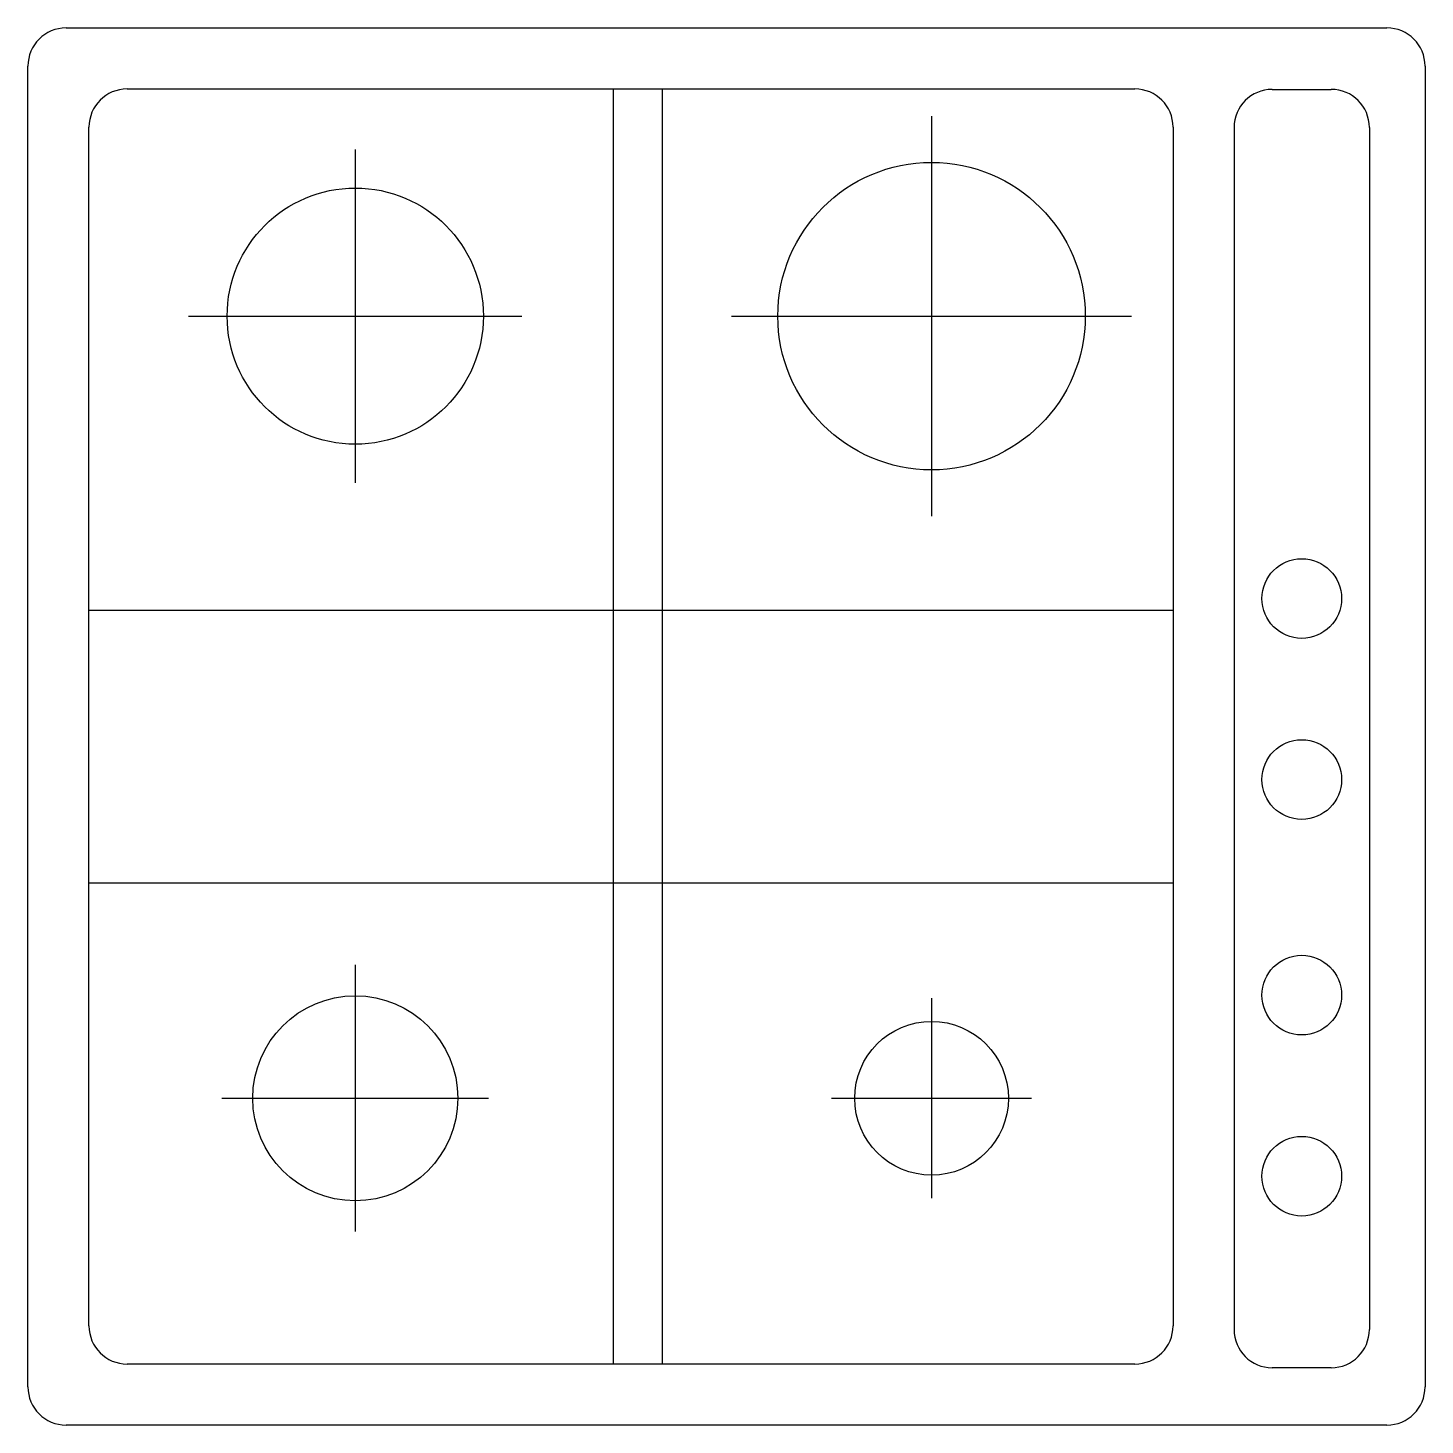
# Model space of a CAD drawing. Extents: x 78.8 to 133.8, y 138.8 to 193.8.
import ezdxf

# ---------------------------------------------------------------- set-up
doc = ezdxf.new("R2010")
doc.units = 0
doc.header["$LTSCALE"] = 0.33
doc.layers.get('0').update_dxf_attribs({"linetype": 'CONTINUOUS'})

msp = doc.modelspace()

# ---------------------------------------------------------------- linework, layer by layer
at = {"linetype": 'CONTINUOUS'}
for p, q in [((80.35, 193.845), (132.35, 193.845)), ((78.85, 140.345), (78.85, 192.345)), ((133.85, 192.345), (133.85, 140.345)), ((82.752, 191.443), (122.429, 191.443)), ((101.886, 191.443), (101.886, 141.248)), ((103.823, 191.443), (103.823, 141.248)), ((127.832, 191.428), (130.157, 191.428)), ((114.422, 190.374), (114.422, 174.627)), ((81.252, 142.748), (81.252, 189.943)), ((123.929, 189.943), (123.929, 142.748)), ((126.332, 189.928), (126.332, 142.602)), ((126.332, 189.928), (126.332, 142.602)), ((131.657, 189.928), (131.657, 142.602)), ((91.736, 189.061), (91.736, 175.939)), ((85.175, 182.5), (98.297, 182.5)), ((106.549, 182.5), (122.296, 182.5)), ((81.252, 170.919), (123.929, 170.919)), ((81.252, 160.189), (123.929, 160.189)), ((91.736, 156.957), (91.736, 146.46)), ((114.422, 155.645), (114.422, 147.772)), ((86.487, 151.709), (96.985, 151.709)), ((110.486, 151.709), (118.359, 151.709)), ((122.429, 141.248), (82.752, 141.248)), ((130.157, 141.102), (127.832, 141.102)), ((132.35, 138.845), (80.35, 138.845))]:
    msp.add_line(p, q, dxfattribs=at)
for centre, radius in [((114.422, 182.5), 6.052), ((91.736, 182.5), 5.043), ((128.994, 171.383), 1.568), ((128.994, 164.255), 1.568), ((128.994, 155.771), 1.568), ((91.736, 151.709), 4.035), ((114.422, 151.709), 3.026), ((128.994, 148.642), 1.568)]:
    msp.add_circle(centre, radius, dxfattribs=at)
for centre, start, end in [((80.35, 192.345), 90, 180), ((132.35, 192.345), 0, 90), ((82.752, 189.943), 90, 180), ((122.429, 189.943), 0, 90), ((127.832, 189.928), 90, 180), ((130.157, 189.928), 0, 90), ((82.752, 142.748), 180, 270), ((122.429, 142.748), 270, 0), ((127.832, 142.602), 180, 270), ((130.157, 142.602), 270, 0), ((80.35, 140.345), 180, 270), ((132.35, 140.345), 270, 0)]:
    msp.add_arc(centre, 1.5, start, end, dxfattribs=at)

doc.saveas('drawing.dxf')
